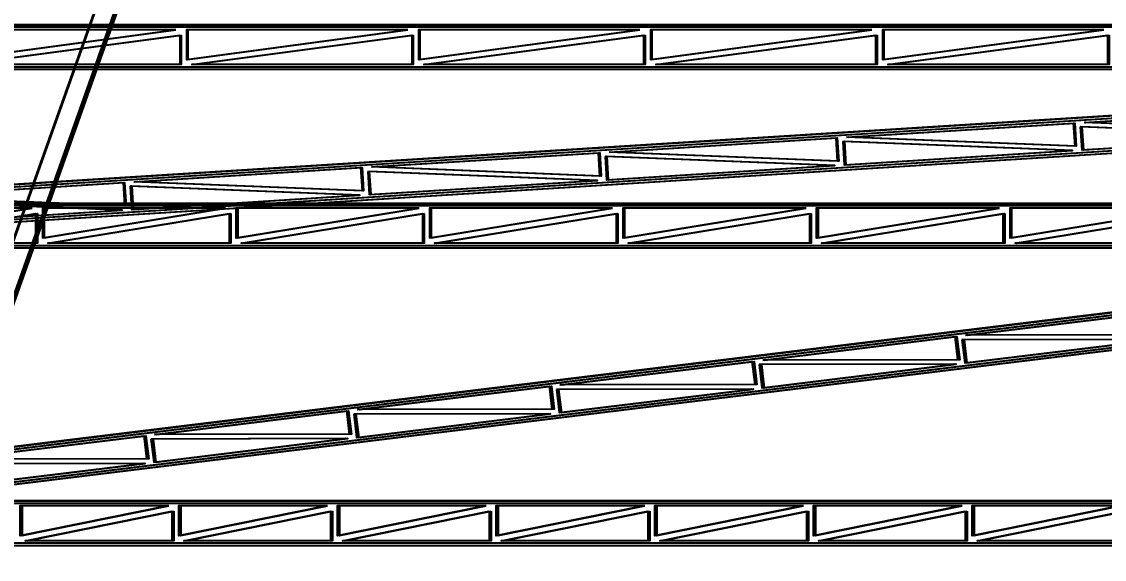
# Model space of a CAD drawing. Header units: millimetres. Extents: x -84906 to 117550, y -3000 to 338000.
# Drawn here: x -24158 to -15471, y 35411 to 39728 of the extents above; entities that cross this region are included whole.
import ezdxf

# ---------------------------------------------------------------- set-up
doc = ezdxf.new("R2010")
doc.units = ezdxf.units.MM
doc.layers.add('D-STR-DIM', color=7, linetype='Continuous', lineweight=13)
doc.layers.add('D-STR-STRC', color=7, linetype='Continuous', lineweight=25)
doc.styles.add('OpenSansCondensed-Light', font='OpenSansCondensed-Light.ttf')
doc.styles.add('TOWER_UNICODE', font='Arial Unicode.ttf')
doc.dimstyles.new('EZDXF', dxfattribs={"dimtxt": 0.25, "dimasz": 0.175, "dimexe": 0.375, "dimexo": 0.125, "dimgap": 0.1, "dimtad": 1, "dimlfac": 100, "dimzin": 12, "dimdsep": 46, "dimtxsty": 'OpenSansCondensed-Light', "dimblk": 'ARCHTICK', "dimcen": 2.5, "dimazin": 3, "dimtfac": 0.5, "dimtmove": 2, "dimatfit": 3})

# ---------------------------------------------------------------- blocks, each defined once
blk = doc.blocks.new('_ARCHTICK')
at = {"color": 0, "linetype": 'BYBLOCK', "const_width": 0.15}
blk.add_lwpolyline([(-0.5, -0.5), (0.5, 0.5)], dxfattribs=at)

msp = doc.modelspace()

# ---------------------------------------------------------------- linework, layer by layer
at = {"layer": 'D-STR-STRC'}
for points in [[(-31179.5, 27969.8), (-27590.5, 27969.8), (-23312.5, 40040.9), (-26661.6, 40040.9)], [(-31179.5, 27964.4), (-27590.5, 27964.4), (-23312.5, 40035.6), (-26661.6, 40035.6)], [(-27590.5, 27958.8), (-31179.5, 27958.8), (-26661.6, 40029.9), (-23312.5, 40029.9)], [(-27953.3, 36097.4), (-24894.3, 36097.4), (-23521, 39960.7), (-26511.5, 39960.7)], [(-27605.6, 27969.8), (-27605.6, 27969.8), (-23327.6, 40040.9), (-23327.6, 40040.9)], [(-24725.2, 36097.4), (-24725.2, 36097.4), (-23356, 39960.7), (-23356, 39960.7)], [(-27953.3, 36092.1), (-24894.3, 36092.1), (-23521, 39955.3), (-26511.5, 39955.3)], [(-24536.9, 37097.5), (-27578.1, 37097.5), (-26511.4, 39955.8), (-23520.9, 39955.8)], [(-24536.9, 37091.9), (-27578.1, 37091.9), (-26511.4, 39950.2), (-23520.9, 39950.2)], [(-24710.1, 36092.1), (-24710.1, 36092.1), (-23341, 39955.3), (-23341, 39955.3)], [(-4250.1, 39702.2), (-4250.1, 39342.2), (-26584.6, 39342.2), (-26584.6, 39702.2)], [(-4250.1, 39702.2), (-4250.1, 39342.2), (-26584.6, 39342.2), (-26584.6, 39702.2)], [(-4249.1, 39702.2), (-4249.1, 39342.2), (-26583.5, 39342.2), (-26583.5, 39702.2)], [(-4249.1, 39702.2), (-4249.1, 39342.2), (-26583.5, 39342.2), (-26583.5, 39702.2)], [(-4239.8, 39702.2), (-4239.8, 39342.2), (-26574.2, 39342.2), (-26574.2, 39702.2)], [(-4239.8, 39702.2), (-4239.8, 39342.2), (-26574.2, 39342.2), (-26574.2, 39702.2)], [(-4238.7, 39702.2), (-4238.7, 39342.2), (-26573.1, 39342.2), (-26573.1, 39702.2)], [(-4238.7, 39702.2), (-4238.7, 39342.2), (-26573.1, 39342.2), (-26573.1, 39702.2)], [(-27131.1, 38238.6), (-27112.5, 37939.2), (-4241.5, 39372.5), (-4260.1, 39671.9)], [(-27131.1, 38238.6), (-27112.5, 37939.2), (-4241.5, 39372.5), (-4260.1, 39671.9)], [(-27129.7, 38238.6), (-27111.1, 37939.2), (-4240.2, 39372.5), (-4258.8, 39671.9)], [(-27129.7, 38238.6), (-27111.1, 37939.2), (-4240.2, 39372.5), (-4258.8, 39671.9)], [(-27119.7, 38238.6), (-27101.1, 37939.2), (-4230.1, 39372.5), (-4248.7, 39671.9)], [(-27119.7, 38238.6), (-27101.1, 37939.2), (-4230.1, 39372.5), (-4248.7, 39671.9)], [(-27118.3, 38238.6), (-27099.7, 37939.2), (-4228.7, 39372.5), (-4247.4, 39671.9)], [(-27118.3, 38238.6), (-27099.7, 37939.2), (-4228.7, 39372.5), (-4247.4, 39671.9)], [(-22931.5, 39662.2), (-24695.9, 39662.2), (-24695.9, 39424.2)], [(-22931.5, 39662.2), (-24695.9, 39662.2), (-24695.9, 39424.2)], [(-22930.5, 39662.2), (-24694.9, 39662.2), (-24694.9, 39424.2)], [(-22930.5, 39662.2), (-24694.9, 39662.2), (-24694.9, 39424.2)], [(-22921.1, 39662.2), (-24685.5, 39662.2), (-24685.5, 39424.2)], [(-22921.1, 39662.2), (-24685.5, 39662.2), (-24685.5, 39424.2)], [(-22920.1, 39662.2), (-24684.5, 39662.2), (-24684.5, 39424.2)], [(-22920.1, 39662.2), (-24684.5, 39662.2), (-24684.5, 39424.2)], [(-22889.6, 39620.2), (-22889.6, 39382.2), (-24654, 39382.2)], [(-22889.6, 39620.2), (-22889.6, 39382.2), (-24654, 39382.2)], [(-22888.6, 39620.2), (-22888.6, 39382.2), (-24653, 39382.2)], [(-22888.6, 39620.2), (-22888.6, 39382.2), (-24653, 39382.2)], [(-22879.2, 39620.2), (-22879.2, 39382.2), (-24643.6, 39382.2)], [(-22879.2, 39620.2), (-22879.2, 39382.2), (-24643.6, 39382.2)], [(-22878.2, 39620.2), (-22878.2, 39382.2), (-24642.6, 39382.2)], [(-22878.2, 39620.2), (-22878.2, 39382.2), (-24642.6, 39382.2)], [(-21070.3, 39662.2), (-22834.7, 39662.2), (-22834.7, 39424.2)], [(-21070.3, 39662.2), (-22834.7, 39662.2), (-22834.7, 39424.2)], [(-21069.3, 39662.2), (-22833.7, 39662.2), (-22833.7, 39424.2)], [(-21069.3, 39662.2), (-22833.7, 39662.2), (-22833.7, 39424.2)], [(-21059.9, 39662.2), (-22824.3, 39662.2), (-22824.3, 39424.2)], [(-21059.9, 39662.2), (-22824.3, 39662.2), (-22824.3, 39424.2)], [(-21058.9, 39662.2), (-22823.3, 39662.2), (-22823.3, 39424.2)], [(-21058.9, 39662.2), (-22823.3, 39662.2), (-22823.3, 39424.2)], [(-21028.4, 39620.2), (-21028.4, 39382.2), (-22792.8, 39382.2)], [(-21028.4, 39620.2), (-21028.4, 39382.2), (-22792.8, 39382.2)], [(-21027.4, 39620.2), (-21027.4, 39382.2), (-22791.8, 39382.2)], [(-21027.4, 39620.2), (-21027.4, 39382.2), (-22791.8, 39382.2)], [(-21018, 39620.2), (-21018, 39382.2), (-22782.4, 39382.2)], [(-21018, 39620.2), (-21018, 39382.2), (-22782.4, 39382.2)], [(-21017, 39620.2), (-21017, 39382.2), (-22781.4, 39382.2)], [(-21017, 39620.2), (-21017, 39382.2), (-22781.4, 39382.2)], [(-19209.1, 39662.2), (-20973.5, 39662.2), (-20973.5, 39424.2)], [(-19209.1, 39662.2), (-20973.5, 39662.2), (-20973.5, 39424.2)], [(-19208.1, 39662.2), (-20972.5, 39662.2), (-20972.5, 39424.2)], [(-19208.1, 39662.2), (-20972.5, 39662.2), (-20972.5, 39424.2)], [(-19198.7, 39662.2), (-20963.1, 39662.2), (-20963.1, 39424.2)], [(-19198.7, 39662.2), (-20963.1, 39662.2), (-20963.1, 39424.2)], [(-19197.7, 39662.2), (-20962.1, 39662.2), (-20962.1, 39424.2)], [(-19197.7, 39662.2), (-20962.1, 39662.2), (-20962.1, 39424.2)], [(-19167.2, 39620.2), (-19167.2, 39382.2), (-20931.6, 39382.2)], [(-19167.2, 39620.2), (-19167.2, 39382.2), (-20931.6, 39382.2)], [(-19166.2, 39620.2), (-19166.2, 39382.2), (-20930.6, 39382.2)], [(-19166.2, 39620.2), (-19166.2, 39382.2), (-20930.6, 39382.2)], [(-19156.8, 39620.2), (-19156.8, 39382.2), (-20921.2, 39382.2)], [(-19156.8, 39620.2), (-19156.8, 39382.2), (-20921.2, 39382.2)], [(-19155.8, 39620.2), (-19155.8, 39382.2), (-20920.2, 39382.2)], [(-19155.8, 39620.2), (-19155.8, 39382.2), (-20920.2, 39382.2)], [(-17347.9, 39662.2), (-19112.3, 39662.2), (-19112.3, 39424.2)], [(-17347.9, 39662.2), (-19112.3, 39662.2), (-19112.3, 39424.2)], [(-17346.9, 39662.2), (-19111.3, 39662.2), (-19111.3, 39424.2)], [(-17346.9, 39662.2), (-19111.3, 39662.2), (-19111.3, 39424.2)], [(-17337.5, 39662.2), (-19101.9, 39662.2), (-19101.9, 39424.2)], [(-17337.5, 39662.2), (-19101.9, 39662.2), (-19101.9, 39424.2)], [(-17336.5, 39662.2), (-19100.9, 39662.2), (-19100.9, 39424.2)], [(-17336.5, 39662.2), (-19100.9, 39662.2), (-19100.9, 39424.2)], [(-17306, 39620.2), (-17306, 39382.2), (-19070.4, 39382.2)], [(-17306, 39620.2), (-17306, 39382.2), (-19070.4, 39382.2)], [(-17305, 39620.2), (-17305, 39382.2), (-19069.4, 39382.2)], [(-17305, 39620.2), (-17305, 39382.2), (-19069.4, 39382.2)], [(-17295.6, 39620.2), (-17295.6, 39382.2), (-19060, 39382.2)], [(-17295.6, 39620.2), (-17295.6, 39382.2), (-19060, 39382.2)], [(-17294.6, 39620.2), (-17294.6, 39382.2), (-19059, 39382.2)], [(-17294.6, 39620.2), (-17294.6, 39382.2), (-19059, 39382.2)], [(-15486.7, 39662.2), (-17251.1, 39662.2), (-17251.1, 39424.2)], [(-15486.7, 39662.2), (-17251.1, 39662.2), (-17251.1, 39424.2)], [(-15485.7, 39662.2), (-17250.1, 39662.2), (-17250.1, 39424.2)], [(-15485.7, 39662.2), (-17250.1, 39662.2), (-17250.1, 39424.2)], [(-15476.3, 39662.2), (-17240.7, 39662.2), (-17240.7, 39424.2)], [(-15476.3, 39662.2), (-17240.7, 39662.2), (-17240.7, 39424.2)], [(-15475.3, 39662.2), (-17239.7, 39662.2), (-17239.7, 39424.2)], [(-15475.3, 39662.2), (-17239.7, 39662.2), (-17239.7, 39424.2)], [(-15444.8, 39620.2), (-15444.8, 39382.2), (-17209.2, 39382.2)], [(-15444.8, 39620.2), (-15444.8, 39382.2), (-17209.2, 39382.2)], [(-15443.8, 39620.2), (-15443.8, 39382.2), (-17208.2, 39382.2)], [(-15443.8, 39620.2), (-15443.8, 39382.2), (-17208.2, 39382.2)], [(-15434.4, 39620.2), (-15434.4, 39382.2), (-17198.8, 39382.2)], [(-15434.4, 39620.2), (-15434.4, 39382.2), (-17198.8, 39382.2)], [(-15433.4, 39620.2), (-15433.4, 39382.2), (-17197.8, 39382.2)], [(-15433.4, 39620.2), (-15433.4, 39382.2), (-17197.8, 39382.2)], [(-15633, 38919.1), (-13814.6, 39033.1), (-13803, 38846.4)], [(-15633, 38919.1), (-13814.6, 39033.1), (-13803, 38846.4)], [(-15631.6, 38919.1), (-13813.2, 39033.1), (-13801.6, 38846.4)], [(-15631.6, 38919.1), (-13813.2, 39033.1), (-13801.6, 38846.4)], [(-15621.6, 38919.1), (-13803.2, 39033.1), (-13791.6, 38846.4)], [(-15621.6, 38919.1), (-13803.2, 39033.1), (-13791.6, 38846.4)], [(-15620.2, 38919.1), (-13801.8, 39033.1), (-13790.2, 38846.4)], [(-15620.2, 38919.1), (-13801.8, 39033.1), (-13790.2, 38846.4)], [(-17538.9, 38799.7), (-15720.5, 38913.6), (-15708.9, 38727)], [(-17538.9, 38799.7), (-15720.5, 38913.6), (-15708.9, 38727)], [(-17537.5, 38799.7), (-15719.1, 38913.6), (-15707.5, 38727)], [(-17537.5, 38799.7), (-15719.1, 38913.6), (-15707.5, 38727)], [(-17527.5, 38799.7), (-15709.1, 38913.6), (-15697.5, 38727)], [(-17527.5, 38799.7), (-15709.1, 38913.6), (-15697.5, 38727)], [(-17526.1, 38799.7), (-15707.7, 38913.6), (-15696.1, 38727)], [(-17526.1, 38799.7), (-15707.7, 38913.6), (-15696.1, 38727)], [(-15663.7, 38884.1), (-15652.1, 38697.5), (-13833.7, 38811.4)], [(-15663.7, 38884.1), (-15652.1, 38697.5), (-13833.7, 38811.4)], [(-15662.4, 38884.1), (-15650.8, 38697.5), (-13832.4, 38811.4)], [(-15662.4, 38884.1), (-15650.8, 38697.5), (-13832.4, 38811.4)], [(-15652.3, 38884.1), (-15640.7, 38697.5), (-13822.3, 38811.4)], [(-15652.3, 38884.1), (-15640.7, 38697.5), (-13822.3, 38811.4)], [(-15651, 38884.1), (-15639.4, 38697.5), (-13821, 38811.4)], [(-15651, 38884.1), (-15639.4, 38697.5), (-13821, 38811.4)], [(-19444.8, 38680.2), (-17626.4, 38794.2), (-17614.8, 38607.5)], [(-19444.8, 38680.2), (-17626.4, 38794.2), (-17614.8, 38607.5)], [(-19443.4, 38680.2), (-17625, 38794.2), (-17613.4, 38607.5)], [(-19443.4, 38680.2), (-17625, 38794.2), (-17613.4, 38607.5)], [(-19433.4, 38680.2), (-17615, 38794.2), (-17603.4, 38607.5)], [(-19433.4, 38680.2), (-17615, 38794.2), (-17603.4, 38607.5)], [(-19432, 38680.2), (-17613.6, 38794.2), (-17602, 38607.5)], [(-19432, 38680.2), (-17613.6, 38794.2), (-17602, 38607.5)], [(-17569.7, 38764.7), (-17558, 38578), (-15739.6, 38692)], [(-17569.7, 38764.7), (-17558, 38578), (-15739.6, 38692)], [(-17568.3, 38764.7), (-17556.7, 38578), (-15738.3, 38692)], [(-17568.3, 38764.7), (-17556.7, 38578), (-15738.3, 38692)], [(-17558.2, 38764.7), (-17546.6, 38578), (-15728.2, 38692)], [(-17558.2, 38764.7), (-17546.6, 38578), (-15728.2, 38692)], [(-17556.9, 38764.7), (-17545.3, 38578), (-15726.9, 38692)], [(-17556.9, 38764.7), (-17545.3, 38578), (-15726.9, 38692)], [(-21350.7, 38560.8), (-19532.3, 38674.7), (-19520.7, 38488.1)], [(-21350.7, 38560.8), (-19532.3, 38674.7), (-19520.7, 38488.1)], [(-21349.4, 38560.8), (-19530.9, 38674.7), (-19519.3, 38488.1)], [(-21349.4, 38560.8), (-19530.9, 38674.7), (-19519.3, 38488.1)], [(-21339.3, 38560.8), (-19520.9, 38674.7), (-19509.3, 38488.1)], [(-21339.3, 38560.8), (-19520.9, 38674.7), (-19509.3, 38488.1)], [(-21337.9, 38560.8), (-19519.5, 38674.7), (-19507.9, 38488.1)], [(-21337.9, 38560.8), (-19519.5, 38674.7), (-19507.9, 38488.1)], [(-19475.6, 38645.2), (-19464, 38458.6), (-17645.6, 38572.6)], [(-19475.6, 38645.2), (-19464, 38458.6), (-17645.6, 38572.6)], [(-19474.2, 38645.2), (-19462.6, 38458.6), (-17644.2, 38572.6)], [(-19474.2, 38645.2), (-19462.6, 38458.6), (-17644.2, 38572.6)], [(-19464.2, 38645.2), (-19452.5, 38458.6), (-17634.1, 38572.6)], [(-19464.2, 38645.2), (-19452.5, 38458.6), (-17634.1, 38572.6)], [(-19462.8, 38645.2), (-19451.2, 38458.6), (-17632.8, 38572.6)], [(-19462.8, 38645.2), (-19451.2, 38458.6), (-17632.8, 38572.6)], [(-23256.6, 38441.3), (-21438.2, 38555.3), (-21426.6, 38368.7)], [(-23256.6, 38441.3), (-21438.2, 38555.3), (-21426.6, 38368.7)], [(-23255.3, 38441.3), (-21436.9, 38555.3), (-21425.2, 38368.7)], [(-23255.3, 38441.3), (-21436.9, 38555.3), (-21425.2, 38368.7)], [(-23245.2, 38441.3), (-21426.8, 38555.3), (-21415.2, 38368.7)], [(-23245.2, 38441.3), (-21426.8, 38555.3), (-21415.2, 38368.7)], [(-23243.9, 38441.3), (-21425.5, 38555.3), (-21413.8, 38368.7)], [(-23243.9, 38441.3), (-21425.5, 38555.3), (-21413.8, 38368.7)], [(-21381.5, 38525.8), (-21369.9, 38339.1), (-19551.5, 38453.1)], [(-21381.5, 38525.8), (-21369.9, 38339.1), (-19551.5, 38453.1)], [(-21380.1, 38525.8), (-21368.5, 38339.1), (-19550.1, 38453.1)], [(-21380.1, 38525.8), (-21368.5, 38339.1), (-19550.1, 38453.1)], [(-21370.1, 38525.8), (-21358.5, 38339.1), (-19540.1, 38453.1)], [(-21370.1, 38525.8), (-21358.5, 38339.1), (-19540.1, 38453.1)], [(-21368.7, 38525.8), (-21357.1, 38339.1), (-19538.7, 38453.1)], [(-21368.7, 38525.8), (-21357.1, 38339.1), (-19538.7, 38453.1)], [(-25162.5, 38321.9), (-23344.1, 38435.9), (-23332.5, 38249.2)], [(-25162.5, 38321.9), (-23344.1, 38435.9), (-23332.5, 38249.2)], [(-25161.2, 38321.9), (-23342.8, 38435.9), (-23331.2, 38249.2)], [(-25161.2, 38321.9), (-23342.8, 38435.9), (-23331.2, 38249.2)], [(-25151.1, 38321.9), (-23332.7, 38435.9), (-23321.1, 38249.2)], [(-25151.1, 38321.9), (-23332.7, 38435.9), (-23321.1, 38249.2)], [(-25149.8, 38321.9), (-23331.4, 38435.9), (-23319.8, 38249.2)], [(-25149.8, 38321.9), (-23331.4, 38435.9), (-23319.8, 38249.2)], [(-23287.4, 38406.3), (-23275.8, 38219.7), (-21457.4, 38333.7)], [(-23287.4, 38406.3), (-23275.8, 38219.7), (-21457.4, 38333.7)], [(-23286, 38406.3), (-23274.4, 38219.7), (-21456, 38333.7)], [(-23286, 38406.3), (-23274.4, 38219.7), (-21456, 38333.7)], [(-23276, 38406.3), (-23264.4, 38219.7), (-21446, 38333.7)], [(-23276, 38406.3), (-23264.4, 38219.7), (-21446, 38333.7)], [(-23274.6, 38406.3), (-23263, 38219.7), (-21444.6, 38333.7)], [(-23274.6, 38406.3), (-23263, 38219.7), (-21444.6, 38333.7)], [(-28036.6, 35848.9), (-28000.7, 35551.1), (-8479.9, 37940), (-8515.8, 38237.8)], [(-28036.6, 35848.9), (-28000.7, 35551.1), (-8479.9, 37940), (-8515.8, 38237.8)], [(-28034.7, 35848.9), (-27998.8, 35551.1), (-8478, 37940), (-8513.9, 38237.8)], [(-28034.7, 35848.9), (-27998.8, 35551.1), (-8478, 37940), (-8513.9, 38237.8)], [(-28020.5, 35848.9), (-27984.6, 35551.1), (-8463.9, 37940), (-8499.8, 38237.8)], [(-28020.5, 35848.9), (-27984.6, 35551.1), (-8463.9, 37940), (-8499.8, 38237.8)], [(-28018.6, 35848.9), (-27982.7, 35551.1), (-8461.9, 37940), (-8497.9, 38237.8)], [(-28018.6, 35848.9), (-27982.7, 35551.1), (-8461.9, 37940), (-8497.9, 38237.8)], [(-8495.9, 38268.9), (-8495.9, 37908.9), (-27122.4, 37908.9), (-27122.4, 38268.9)], [(-8495.9, 38268.9), (-8495.9, 37908.9), (-27122.4, 37908.9), (-27122.4, 38268.9)], [(-8494.7, 38268.9), (-8494.7, 37908.9), (-27121.2, 37908.9), (-27121.2, 38268.9)], [(-8494.7, 38268.9), (-8494.7, 37908.9), (-27121.2, 37908.9), (-27121.2, 38268.9)], [(-8483.1, 38268.9), (-8483.1, 37908.9), (-27109.6, 37908.9), (-27109.6, 38268.9)], [(-8483.1, 38268.9), (-8483.1, 37908.9), (-27109.6, 37908.9), (-27109.6, 38268.9)], [(-8481.8, 38268.9), (-8481.8, 37908.9), (-27108.4, 37908.9), (-27108.4, 38268.9)], [(-8481.8, 38268.9), (-8481.8, 37908.9), (-27108.4, 37908.9), (-27108.4, 38268.9)], [(-24087.3, 38228.9), (-25542.8, 38228.9), (-25542.8, 37990.9)], [(-24087.3, 38228.9), (-25542.8, 38228.9), (-25542.8, 37990.9)], [(-24086.1, 38228.9), (-25541.6, 38228.9), (-25541.6, 37990.9)], [(-24086.1, 38228.9), (-25541.6, 38228.9), (-25541.6, 37990.9)], [(-24074.5, 38228.9), (-25530, 38228.9), (-25530, 37990.9)], [(-24074.5, 38228.9), (-25530, 38228.9), (-25530, 37990.9)], [(-24073.2, 38228.9), (-25528.7, 38228.9), (-25528.7, 37990.9)], [(-24073.2, 38228.9), (-25528.7, 38228.9), (-25528.7, 37990.9)], [(-25193.3, 38286.9), (-25181.7, 38100.3), (-23363.3, 38214.2)], [(-25193.3, 38286.9), (-25181.7, 38100.3), (-23363.3, 38214.2)], [(-25191.9, 38286.9), (-25180.3, 38100.3), (-23361.9, 38214.2)], [(-25191.9, 38286.9), (-25180.3, 38100.3), (-23361.9, 38214.2)], [(-25181.9, 38286.9), (-25170.3, 38100.3), (-23351.9, 38214.2)], [(-25181.9, 38286.9), (-25170.3, 38100.3), (-23351.9, 38214.2)], [(-25180.5, 38286.9), (-25168.9, 38100.3), (-23350.5, 38214.2)], [(-25180.5, 38286.9), (-25168.9, 38100.3), (-23350.5, 38214.2)], [(-22535.1, 38228.9), (-23990.6, 38228.9), (-23990.6, 37990.9)], [(-22535.1, 38228.9), (-23990.6, 38228.9), (-23990.6, 37990.9)], [(-22533.9, 38228.9), (-23989.4, 38228.9), (-23989.4, 37990.9)], [(-22533.9, 38228.9), (-23989.4, 38228.9), (-23989.4, 37990.9)], [(-22522.3, 38228.9), (-23977.8, 38228.9), (-23977.8, 37990.9)], [(-22522.3, 38228.9), (-23977.8, 38228.9), (-23977.8, 37990.9)], [(-22521, 38228.9), (-23976.5, 38228.9), (-23976.5, 37990.9)], [(-22521, 38228.9), (-23976.5, 38228.9), (-23976.5, 37990.9)], [(-20982.9, 38228.9), (-22438.4, 38228.9), (-22438.4, 37990.9)], [(-20982.9, 38228.9), (-22438.4, 38228.9), (-22438.4, 37990.9)], [(-20981.6, 38228.9), (-22437.1, 38228.9), (-22437.1, 37990.9)], [(-20981.6, 38228.9), (-22437.1, 38228.9), (-22437.1, 37990.9)], [(-20970.1, 38228.9), (-22425.6, 38228.9), (-22425.6, 37990.9)], [(-20970.1, 38228.9), (-22425.6, 38228.9), (-22425.6, 37990.9)], [(-20968.8, 38228.9), (-22424.3, 38228.9), (-22424.3, 37990.9)], [(-20968.8, 38228.9), (-22424.3, 38228.9), (-22424.3, 37990.9)], [(-19430.7, 38228.9), (-20886.2, 38228.9), (-20886.2, 37990.9)], [(-19430.7, 38228.9), (-20886.2, 38228.9), (-20886.2, 37990.9)], [(-19429.4, 38228.9), (-20884.9, 38228.9), (-20884.9, 37990.9)], [(-19429.4, 38228.9), (-20884.9, 38228.9), (-20884.9, 37990.9)], [(-19417.8, 38228.9), (-20873.4, 38228.9), (-20873.4, 37990.9)], [(-19417.8, 38228.9), (-20873.4, 38228.9), (-20873.4, 37990.9)], [(-19416.6, 38228.9), (-20872.1, 38228.9), (-20872.1, 37990.9)], [(-19416.6, 38228.9), (-20872.1, 38228.9), (-20872.1, 37990.9)], [(-17878.5, 38228.9), (-19334, 38228.9), (-19334, 37990.9)], [(-17878.5, 38228.9), (-19334, 38228.9), (-19334, 37990.9)], [(-17877.2, 38228.9), (-19332.7, 38228.9), (-19332.7, 37990.9)], [(-17877.2, 38228.9), (-19332.7, 38228.9), (-19332.7, 37990.9)], [(-17865.6, 38228.9), (-19321.1, 38228.9), (-19321.1, 37990.9)], [(-17865.6, 38228.9), (-19321.1, 38228.9), (-19321.1, 37990.9)], [(-17864.4, 38228.9), (-19319.9, 38228.9), (-19319.9, 37990.9)], [(-17864.4, 38228.9), (-19319.9, 38228.9), (-19319.9, 37990.9)], [(-16326.3, 38228.9), (-17781.8, 38228.9), (-17781.8, 37990.9)], [(-16326.3, 38228.9), (-17781.8, 38228.9), (-17781.8, 37990.9)], [(-16325, 38228.9), (-17780.5, 38228.9), (-17780.5, 37990.9)], [(-16325, 38228.9), (-17780.5, 38228.9), (-17780.5, 37990.9)], [(-16313.4, 38228.9), (-17768.9, 38228.9), (-17768.9, 37990.9)], [(-16313.4, 38228.9), (-17768.9, 38228.9), (-17768.9, 37990.9)], [(-16312.2, 38228.9), (-17767.7, 38228.9), (-17767.7, 37990.9)], [(-16312.2, 38228.9), (-17767.7, 38228.9), (-17767.7, 37990.9)], [(-14774.1, 38228.9), (-16229.6, 38228.9), (-16229.6, 37990.9)], [(-14774.1, 38228.9), (-16229.6, 38228.9), (-16229.6, 37990.9)], [(-14772.8, 38228.9), (-16228.3, 38228.9), (-16228.3, 37990.9)], [(-14772.8, 38228.9), (-16228.3, 38228.9), (-16228.3, 37990.9)], [(-14761.2, 38228.9), (-16216.7, 38228.9), (-16216.7, 37990.9)], [(-14761.2, 38228.9), (-16216.7, 38228.9), (-16216.7, 37990.9)], [(-14760, 38228.9), (-16215.5, 38228.9), (-16215.5, 37990.9)], [(-14760, 38228.9), (-16215.5, 38228.9), (-16215.5, 37990.9)], [(-24045.4, 38186.9), (-24045.4, 37948.9), (-25500.9, 37948.9)], [(-24045.4, 38186.9), (-24045.4, 37948.9), (-25500.9, 37948.9)], [(-24044.2, 38186.9), (-24044.2, 37948.9), (-25499.7, 37948.9)], [(-24044.2, 38186.9), (-24044.2, 37948.9), (-25499.7, 37948.9)], [(-24032.6, 38186.9), (-24032.6, 37948.9), (-25488.1, 37948.9)], [(-24032.6, 38186.9), (-24032.6, 37948.9), (-25488.1, 37948.9)], [(-24031.3, 38186.9), (-24031.3, 37948.9), (-25486.9, 37948.9)], [(-24031.3, 38186.9), (-24031.3, 37948.9), (-25486.9, 37948.9)], [(-22493.2, 38186.9), (-22493.2, 37948.9), (-23948.7, 37948.9)], [(-22493.2, 38186.9), (-22493.2, 37948.9), (-23948.7, 37948.9)], [(-22492, 38186.9), (-22492, 37948.9), (-23947.5, 37948.9)], [(-22492, 38186.9), (-22492, 37948.9), (-23947.5, 37948.9)], [(-22480.4, 38186.9), (-22480.4, 37948.9), (-23935.9, 37948.9)], [(-22480.4, 38186.9), (-22480.4, 37948.9), (-23935.9, 37948.9)], [(-22479.1, 38186.9), (-22479.1, 37948.9), (-23934.6, 37948.9)], [(-22479.1, 38186.9), (-22479.1, 37948.9), (-23934.6, 37948.9)], [(-20941, 38186.9), (-20941, 37948.9), (-22396.5, 37948.9)], [(-20941, 38186.9), (-20941, 37948.9), (-22396.5, 37948.9)], [(-20939.8, 38186.9), (-20939.8, 37948.9), (-22395.3, 37948.9)], [(-20939.8, 38186.9), (-20939.8, 37948.9), (-22395.3, 37948.9)], [(-20928.2, 38186.9), (-20928.2, 37948.9), (-22383.7, 37948.9)], [(-20928.2, 38186.9), (-20928.2, 37948.9), (-22383.7, 37948.9)], [(-20926.9, 38186.9), (-20926.9, 37948.9), (-22382.4, 37948.9)], [(-20926.9, 38186.9), (-20926.9, 37948.9), (-22382.4, 37948.9)], [(-19388.8, 38186.9), (-19388.8, 37948.9), (-20844.3, 37948.9)], [(-19388.8, 38186.9), (-19388.8, 37948.9), (-20844.3, 37948.9)], [(-19387.6, 38186.9), (-19387.6, 37948.9), (-20843.1, 37948.9)], [(-19387.6, 38186.9), (-19387.6, 37948.9), (-20843.1, 37948.9)], [(-19376, 38186.9), (-19376, 37948.9), (-20831.5, 37948.9)], [(-19376, 38186.9), (-19376, 37948.9), (-20831.5, 37948.9)], [(-19374.7, 38186.9), (-19374.7, 37948.9), (-20830.2, 37948.9)], [(-19374.7, 38186.9), (-19374.7, 37948.9), (-20830.2, 37948.9)], [(-17836.6, 38186.9), (-17836.6, 37948.9), (-19292.1, 37948.9)], [(-17836.6, 38186.9), (-17836.6, 37948.9), (-19292.1, 37948.9)], [(-17835.4, 38186.9), (-17835.4, 37948.9), (-19290.9, 37948.9)], [(-17835.4, 38186.9), (-17835.4, 37948.9), (-19290.9, 37948.9)], [(-17823.8, 38186.9), (-17823.8, 37948.9), (-19279.3, 37948.9)], [(-17823.8, 38186.9), (-17823.8, 37948.9), (-19279.3, 37948.9)], [(-17822.5, 38186.9), (-17822.5, 37948.9), (-19278, 37948.9)], [(-17822.5, 38186.9), (-17822.5, 37948.9), (-19278, 37948.9)], [(-16284.4, 38186.9), (-16284.4, 37948.9), (-17739.9, 37948.9)], [(-16284.4, 38186.9), (-16284.4, 37948.9), (-17739.9, 37948.9)], [(-16283.1, 38186.9), (-16283.1, 37948.9), (-17738.7, 37948.9)], [(-16283.1, 38186.9), (-16283.1, 37948.9), (-17738.7, 37948.9)], [(-16271.6, 38186.9), (-16271.6, 37948.9), (-17727.1, 37948.9)], [(-16271.6, 38186.9), (-16271.6, 37948.9), (-17727.1, 37948.9)], [(-16270.3, 38186.9), (-16270.3, 37948.9), (-17725.8, 37948.9)], [(-16270.3, 38186.9), (-16270.3, 37948.9), (-17725.8, 37948.9)], [(-14732.2, 38186.9), (-14732.2, 37948.9), (-16187.7, 37948.9)], [(-14732.2, 38186.9), (-14732.2, 37948.9), (-16187.7, 37948.9)], [(-14730.9, 38186.9), (-14730.9, 37948.9), (-16186.4, 37948.9)], [(-14730.9, 38186.9), (-14730.9, 37948.9), (-16186.4, 37948.9)], [(-14719.3, 38186.9), (-14719.3, 37948.9), (-16174.9, 37948.9)], [(-14719.3, 38186.9), (-14719.3, 37948.9), (-16174.9, 37948.9)], [(-14718.1, 38186.9), (-14718.1, 37948.9), (-16173.6, 37948.9)], [(-14718.1, 38186.9), (-14718.1, 37948.9), (-16173.6, 37948.9)], [(-16585.1, 37210), (-15045.1, 37398.5), (-15022.7, 37212.8)], [(-16585.1, 37210), (-15045.1, 37398.5), (-15022.7, 37212.8)], [(-16583.2, 37210), (-15043.2, 37398.5), (-15020.8, 37212.8)], [(-16583.2, 37210), (-15043.2, 37398.5), (-15020.8, 37212.8)], [(-16569, 37210), (-15029, 37398.5), (-15006.6, 37212.8)], [(-16569, 37210), (-15029, 37398.5), (-15006.6, 37212.8)], [(-16567.1, 37210), (-15027.1, 37398.5), (-15004.7, 37212.8)], [(-16567.1, 37210), (-15027.1, 37398.5), (-15004.7, 37212.8)], [(-18211.8, 37010.9), (-16671.8, 37199.4), (-16649.4, 37013.8)], [(-18211.8, 37010.9), (-16671.8, 37199.4), (-16649.4, 37013.8)], [(-18209.9, 37010.9), (-16669.9, 37199.4), (-16647.5, 37013.8)], [(-18209.9, 37010.9), (-16669.9, 37199.4), (-16647.5, 37013.8)], [(-18195.7, 37010.9), (-16655.7, 37199.4), (-16633.3, 37013.8)], [(-18195.7, 37010.9), (-16655.7, 37199.4), (-16633.3, 37013.8)], [(-18193.8, 37010.9), (-16653.8, 37199.4), (-16631.4, 37013.8)], [(-18193.8, 37010.9), (-16653.8, 37199.4), (-16631.4, 37013.8)], [(-16613.6, 37173.3), (-16591.3, 36987.6), (-15051.3, 37176.1)], [(-16613.6, 37173.3), (-16591.3, 36987.6), (-15051.3, 37176.1)], [(-16611.7, 37173.3), (-16589.3, 36987.6), (-15049.3, 37176.1)], [(-16611.7, 37173.3), (-16589.3, 36987.6), (-15049.3, 37176.1)], [(-16597.6, 37173.3), (-16575.2, 36987.6), (-15035.2, 37176.1)], [(-16597.6, 37173.3), (-16575.2, 36987.6), (-15035.2, 37176.1)], [(-16595.7, 37173.3), (-16573.3, 36987.6), (-15033.3, 37176.1)], [(-16595.7, 37173.3), (-16573.3, 36987.6), (-15033.3, 37176.1)], [(-19838.5, 36811.9), (-18298.5, 37000.3), (-18276.1, 36814.7)], [(-19838.5, 36811.9), (-18298.5, 37000.3), (-18276.1, 36814.7)], [(-19836.6, 36811.9), (-18296.6, 37000.3), (-18274.2, 36814.7)], [(-19836.6, 36811.9), (-18296.6, 37000.3), (-18274.2, 36814.7)], [(-19822.5, 36811.9), (-18282.5, 37000.3), (-18260.1, 36814.7)], [(-19822.5, 36811.9), (-18282.5, 37000.3), (-18260.1, 36814.7)], [(-19820.6, 36811.9), (-18280.6, 37000.3), (-18258.2, 36814.7)], [(-19820.6, 36811.9), (-18280.6, 37000.3), (-18258.2, 36814.7)], [(-18240.4, 36974.2), (-18218, 36788.6), (-16678, 36977)], [(-18240.4, 36974.2), (-18218, 36788.6), (-16678, 36977)], [(-18238.5, 36974.2), (-18216.1, 36788.6), (-16676.1, 36977)], [(-18238.5, 36974.2), (-18216.1, 36788.6), (-16676.1, 36977)], [(-18224.3, 36974.2), (-18201.9, 36788.6), (-16661.9, 36977)], [(-18224.3, 36974.2), (-18201.9, 36788.6), (-16661.9, 36977)], [(-18222.4, 36974.2), (-18200, 36788.6), (-16660, 36977)], [(-18222.4, 36974.2), (-18200, 36788.6), (-16660, 36977)], [(-21465.3, 36612.8), (-19925.3, 36801.3), (-19902.9, 36615.6)], [(-21465.3, 36612.8), (-19925.3, 36801.3), (-19902.9, 36615.6)], [(-21463.3, 36612.8), (-19923.3, 36801.3), (-19901, 36615.6)], [(-21463.3, 36612.8), (-19923.3, 36801.3), (-19901, 36615.6)], [(-21449.2, 36612.8), (-19909.2, 36801.3), (-19886.8, 36615.6)], [(-21449.2, 36612.8), (-19909.2, 36801.3), (-19886.8, 36615.6)], [(-21447.3, 36612.8), (-19907.3, 36801.3), (-19884.9, 36615.6)], [(-21447.3, 36612.8), (-19907.3, 36801.3), (-19884.9, 36615.6)], [(-19867.1, 36775.1), (-19844.7, 36589.5), (-18304.7, 36778)], [(-19867.1, 36775.1), (-19844.7, 36589.5), (-18304.7, 36778)], [(-19865.2, 36775.1), (-19842.8, 36589.5), (-18302.8, 36778)], [(-19865.2, 36775.1), (-19842.8, 36589.5), (-18302.8, 36778)], [(-19851, 36775.1), (-19828.7, 36589.5), (-18288.6, 36778)], [(-19851, 36775.1), (-19828.7, 36589.5), (-18288.6, 36778)], [(-19849.1, 36775.1), (-19826.7, 36589.5), (-18286.7, 36778)], [(-19849.1, 36775.1), (-19826.7, 36589.5), (-18286.7, 36778)], [(-23092, 36413.7), (-21552, 36602.2), (-21529.6, 36416.5)], [(-23092, 36413.7), (-21552, 36602.2), (-21529.6, 36416.5)], [(-23090.1, 36413.7), (-21550.1, 36602.2), (-21527.7, 36416.5)], [(-23090.1, 36413.7), (-21550.1, 36602.2), (-21527.7, 36416.5)], [(-23075.9, 36413.7), (-21535.9, 36602.2), (-21513.5, 36416.5)], [(-23075.9, 36413.7), (-21535.9, 36602.2), (-21513.5, 36416.5)], [(-23074, 36413.7), (-21534, 36602.2), (-21511.6, 36416.5)], [(-23074, 36413.7), (-21534, 36602.2), (-21511.6, 36416.5)], [(-21493.8, 36576.1), (-21471.4, 36390.4), (-19931.4, 36578.9)], [(-21493.8, 36576.1), (-21471.4, 36390.4), (-19931.4, 36578.9)], [(-21491.9, 36576.1), (-21469.5, 36390.4), (-19929.5, 36578.9)], [(-21491.9, 36576.1), (-21469.5, 36390.4), (-19929.5, 36578.9)], [(-21477.8, 36576.1), (-21455.4, 36390.4), (-19915.4, 36578.9)], [(-21477.8, 36576.1), (-21455.4, 36390.4), (-19915.4, 36578.9)], [(-21475.9, 36576.1), (-21453.5, 36390.4), (-19913.5, 36578.9)], [(-21475.9, 36576.1), (-21453.5, 36390.4), (-19913.5, 36578.9)], [(-24718.7, 36214.6), (-23178.7, 36403.1), (-23156.3, 36217.5)], [(-24718.7, 36214.6), (-23178.7, 36403.1), (-23156.3, 36217.5)], [(-24716.8, 36214.6), (-23176.8, 36403.1), (-23154.4, 36217.5)], [(-24716.8, 36214.6), (-23176.8, 36403.1), (-23154.4, 36217.5)], [(-24702.7, 36214.6), (-23162.7, 36403.1), (-23140.3, 36217.5)], [(-24702.7, 36214.6), (-23162.7, 36403.1), (-23140.3, 36217.5)], [(-24700.7, 36214.6), (-23160.7, 36403.1), (-23138.3, 36217.5)], [(-24700.7, 36214.6), (-23160.7, 36403.1), (-23138.3, 36217.5)], [(-23120.6, 36377), (-23098.2, 36191.3), (-21558.2, 36379.8)], [(-23120.6, 36377), (-23098.2, 36191.3), (-21558.2, 36379.8)], [(-23118.6, 36377), (-23096.3, 36191.3), (-21556.3, 36379.8)], [(-23118.6, 36377), (-23096.3, 36191.3), (-21556.3, 36379.8)], [(-23104.5, 36377), (-23082.1, 36191.3), (-21542.1, 36379.8)], [(-23104.5, 36377), (-23082.1, 36191.3), (-21542.1, 36379.8)], [(-23102.6, 36377), (-23080.2, 36191.3), (-21540.2, 36379.8)], [(-23102.6, 36377), (-23080.2, 36191.3), (-21540.2, 36379.8)], [(-24747.3, 36177.9), (-24724.9, 35992.3), (-23184.9, 36180.7)], [(-24747.3, 36177.9), (-24724.9, 35992.3), (-23184.9, 36180.7)], [(-24745.4, 36177.9), (-24723, 35992.3), (-23183, 36180.7)], [(-24745.4, 36177.9), (-24723, 35992.3), (-23183, 36180.7)], [(-24731.2, 36177.9), (-24708.8, 35992.3), (-23168.8, 36180.7)], [(-24731.2, 36177.9), (-24708.8, 35992.3), (-23168.8, 36180.7)], [(-24729.3, 36177.9), (-24706.9, 35992.3), (-23166.9, 36180.7)], [(-24729.3, 36177.9), (-24706.9, 35992.3), (-23166.9, 36180.7)], [(-12742.2, 35880), (-12742.2, 35520), (-28018.5, 35520), (-28018.5, 35880)], [(-12742.2, 35880), (-12742.2, 35520), (-28018.5, 35520), (-28018.5, 35880)], [(-12740.6, 35880), (-12740.6, 35520), (-28016.9, 35520), (-28016.9, 35880)], [(-12740.6, 35880), (-12740.6, 35520), (-28016.9, 35520), (-28016.9, 35880)], [(-12726.1, 35880), (-12726.1, 35520), (-28002.4, 35520), (-28002.4, 35880)], [(-12726.1, 35880), (-12726.1, 35520), (-28002.4, 35520), (-28002.4, 35880)], [(-12724.5, 35880), (-12724.5, 35520), (-28000.8, 35520), (-28000.8, 35880)], [(-12724.5, 35880), (-12724.5, 35520), (-28000.8, 35520), (-28000.8, 35880)], [(-22995.6, 35840), (-24172, 35840), (-24172, 35602)], [(-22995.6, 35840), (-24172, 35840), (-24172, 35602)], [(-22994, 35840), (-24170.5, 35840), (-24170.5, 35602)], [(-22994, 35840), (-24170.5, 35840), (-24170.5, 35602)], [(-22979.4, 35840), (-24155.9, 35840), (-24155.9, 35602)], [(-22979.4, 35840), (-24155.9, 35840), (-24155.9, 35602)], [(-22977.9, 35840), (-24154.4, 35840), (-24154.4, 35602)], [(-22977.9, 35840), (-24154.4, 35840), (-24154.4, 35602)], [(-22953.8, 35798), (-22953.8, 35560), (-24130.3, 35560)], [(-22953.8, 35798), (-22953.8, 35560), (-24130.3, 35560)], [(-22952.2, 35798), (-22952.2, 35560), (-24128.7, 35560)], [(-22952.2, 35798), (-22952.2, 35560), (-24128.7, 35560)], [(-22937.6, 35798), (-22937.6, 35560), (-24114.1, 35560)], [(-22937.6, 35798), (-22937.6, 35560), (-24114.1, 35560)], [(-22936.1, 35798), (-22936.1, 35560), (-24112.6, 35560)], [(-22936.1, 35798), (-22936.1, 35560), (-24112.6, 35560)], [(-21722.5, 35840), (-22899, 35840), (-22899, 35602)], [(-21722.5, 35840), (-22899, 35840), (-22899, 35602)], [(-21721, 35840), (-22897.4, 35840), (-22897.4, 35602)], [(-21721, 35840), (-22897.4, 35840), (-22897.4, 35602)], [(-21706.4, 35840), (-22882.9, 35840), (-22882.9, 35602)], [(-21706.4, 35840), (-22882.9, 35840), (-22882.9, 35602)], [(-21704.8, 35840), (-22881.3, 35840), (-22881.3, 35602)], [(-21704.8, 35840), (-22881.3, 35840), (-22881.3, 35602)], [(-21680.7, 35798), (-21680.7, 35560), (-22857.2, 35560)], [(-21680.7, 35798), (-21680.7, 35560), (-22857.2, 35560)], [(-21679.2, 35798), (-21679.2, 35560), (-22855.7, 35560)], [(-21679.2, 35798), (-21679.2, 35560), (-22855.7, 35560)], [(-21664.6, 35798), (-21664.6, 35560), (-22841.1, 35560)], [(-21664.6, 35798), (-21664.6, 35560), (-22841.1, 35560)], [(-21663, 35798), (-21663, 35560), (-22839.5, 35560)], [(-21663, 35798), (-21663, 35560), (-22839.5, 35560)], [(-20449.5, 35840), (-21626, 35840), (-21626, 35602)], [(-20449.5, 35840), (-21626, 35840), (-21626, 35602)], [(-20447.9, 35840), (-21624.4, 35840), (-21624.4, 35602)], [(-20447.9, 35840), (-21624.4, 35840), (-21624.4, 35602)], [(-20433.4, 35840), (-21609.9, 35840), (-21609.9, 35602)], [(-20433.4, 35840), (-21609.9, 35840), (-21609.9, 35602)], [(-20431.8, 35840), (-21608.3, 35840), (-21608.3, 35602)], [(-20431.8, 35840), (-21608.3, 35840), (-21608.3, 35602)], [(-20407.7, 35798), (-20407.7, 35560), (-21584.2, 35560)], [(-20407.7, 35798), (-20407.7, 35560), (-21584.2, 35560)], [(-20406.1, 35798), (-20406.1, 35560), (-21582.6, 35560)], [(-20406.1, 35798), (-20406.1, 35560), (-21582.6, 35560)], [(-20391.6, 35798), (-20391.6, 35560), (-21568.1, 35560)], [(-20391.6, 35798), (-20391.6, 35560), (-21568.1, 35560)], [(-20390, 35798), (-20390, 35560), (-21566.5, 35560)], [(-20390, 35798), (-20390, 35560), (-21566.5, 35560)], [(-19176.5, 35840), (-20353, 35840), (-20353, 35602)], [(-19176.5, 35840), (-20353, 35840), (-20353, 35602)], [(-19174.9, 35840), (-20351.4, 35840), (-20351.4, 35602)], [(-19174.9, 35840), (-20351.4, 35840), (-20351.4, 35602)], [(-19160.4, 35840), (-20336.8, 35840), (-20336.8, 35602)], [(-19160.4, 35840), (-20336.8, 35840), (-20336.8, 35602)], [(-19158.8, 35840), (-20335.3, 35840), (-20335.3, 35602)], [(-19158.8, 35840), (-20335.3, 35840), (-20335.3, 35602)], [(-19134.7, 35798), (-19134.7, 35560), (-20311.2, 35560)], [(-19134.7, 35798), (-19134.7, 35560), (-20311.2, 35560)], [(-19133.1, 35798), (-19133.1, 35560), (-20309.6, 35560)], [(-19133.1, 35798), (-19133.1, 35560), (-20309.6, 35560)], [(-19118.6, 35798), (-19118.6, 35560), (-20295.1, 35560)], [(-19118.6, 35798), (-19118.6, 35560), (-20295.1, 35560)], [(-19117, 35798), (-19117, 35560), (-20293.5, 35560)], [(-19117, 35798), (-19117, 35560), (-20293.5, 35560)], [(-17903.4, 35840), (-19079.9, 35840), (-19079.9, 35602)], [(-17903.4, 35840), (-19079.9, 35840), (-19079.9, 35602)], [(-17901.9, 35840), (-19078.4, 35840), (-19078.4, 35602)], [(-17901.9, 35840), (-19078.4, 35840), (-19078.4, 35602)], [(-17887.3, 35840), (-19063.8, 35840), (-19063.8, 35602)], [(-17887.3, 35840), (-19063.8, 35840), (-19063.8, 35602)], [(-17885.8, 35840), (-19062.3, 35840), (-19062.3, 35602)], [(-17885.8, 35840), (-19062.3, 35840), (-19062.3, 35602)], [(-17861.7, 35798), (-17861.7, 35560), (-19038.1, 35560)], [(-17861.7, 35798), (-17861.7, 35560), (-19038.1, 35560)], [(-17860.1, 35798), (-17860.1, 35560), (-19036.6, 35560)], [(-17860.1, 35798), (-17860.1, 35560), (-19036.6, 35560)], [(-17845.5, 35798), (-17845.5, 35560), (-19022, 35560)], [(-17845.5, 35798), (-17845.5, 35560), (-19022, 35560)], [(-17844, 35798), (-17844, 35560), (-19020.5, 35560)], [(-17844, 35798), (-17844, 35560), (-19020.5, 35560)], [(-16630.4, 35840), (-17806.9, 35840), (-17806.9, 35602)], [(-16630.4, 35840), (-17806.9, 35840), (-17806.9, 35602)], [(-16628.8, 35840), (-17805.3, 35840), (-17805.3, 35602)], [(-16628.8, 35840), (-17805.3, 35840), (-17805.3, 35602)], [(-16614.3, 35840), (-17790.8, 35840), (-17790.8, 35602)], [(-16614.3, 35840), (-17790.8, 35840), (-17790.8, 35602)], [(-16612.7, 35840), (-17789.2, 35840), (-17789.2, 35602)], [(-16612.7, 35840), (-17789.2, 35840), (-17789.2, 35602)], [(-16588.6, 35798), (-16588.6, 35560), (-17765.1, 35560)], [(-16588.6, 35798), (-16588.6, 35560), (-17765.1, 35560)], [(-16587.1, 35798), (-16587.1, 35560), (-17763.5, 35560)], [(-16587.1, 35798), (-16587.1, 35560), (-17763.5, 35560)], [(-16572.5, 35798), (-16572.5, 35560), (-17749, 35560)], [(-16572.5, 35798), (-16572.5, 35560), (-17749, 35560)], [(-16570.9, 35798), (-16570.9, 35560), (-17747.4, 35560)], [(-16570.9, 35798), (-16570.9, 35560), (-17747.4, 35560)], [(-15357.4, 35840), (-16533.9, 35840), (-16533.9, 35602)], [(-15357.4, 35840), (-16533.9, 35840), (-16533.9, 35602)], [(-15355.8, 35840), (-16532.3, 35840), (-16532.3, 35602)], [(-15355.8, 35840), (-16532.3, 35840), (-16532.3, 35602)], [(-15341.3, 35840), (-16517.8, 35840), (-16517.8, 35602)], [(-15341.3, 35840), (-16517.8, 35840), (-16517.8, 35602)], [(-15339.7, 35840), (-16516.2, 35840), (-16516.2, 35602)], [(-15339.7, 35840), (-16516.2, 35840), (-16516.2, 35602)], [(-15315.6, 35798), (-15315.6, 35560), (-16492.1, 35560)], [(-15315.6, 35798), (-15315.6, 35560), (-16492.1, 35560)], [(-15314, 35798), (-15314, 35560), (-16490.5, 35560)], [(-15314, 35798), (-15314, 35560), (-16490.5, 35560)], [(-15299.5, 35798), (-15299.5, 35560), (-16476, 35560)], [(-15299.5, 35798), (-15299.5, 35560), (-16476, 35560)], [(-15297.9, 35798), (-15297.9, 35560), (-16474.4, 35560)], [(-15297.9, 35798), (-15297.9, 35560), (-16474.4, 35560)]]:
    msp.add_lwpolyline(points, close=True, dxfattribs=at)
for points in [[(-27610.5, 27964.4), (-23332.5, 40035.6)], [(-27590.5, 27964.4), (-23312.5, 40035.6)], [(-27590.5, 27964.4), (-23312.5, 40035.6)], [(-4250.1, 39702.2), (-26584.6, 39702.2)], [(-4250.1, 39702.2), (-26584.6, 39702.2)], [(-4238.7, 39702.2), (-26573.1, 39702.2)], [(-4238.7, 39702.2), (-26573.1, 39702.2)], [(-27131.1, 38238.6), (-4260.1, 39671.9)], [(-27131.1, 38238.6), (-4260.1, 39671.9)], [(-27129.9, 38218.6), (-4258.9, 39652)], [(-27129.9, 38218.6), (-4258.9, 39652)], [(-27118.3, 38238.6), (-4247.4, 39671.9)], [(-27118.3, 38238.6), (-4247.4, 39671.9)], [(-27117.1, 38218.6), (-4246.1, 39652)], [(-27117.1, 38218.6), (-4246.1, 39652)], [(-4250.1, 39682.2), (-26584.6, 39682.2)], [(-4250.1, 39682.2), (-26584.6, 39682.2)], [(-4238.7, 39682.2), (-26573.1, 39682.2)], [(-4238.7, 39682.2), (-26573.1, 39682.2)], [(-27113.7, 37959.1), (-4242.8, 39392.5)], [(-27113.7, 37959.1), (-4242.8, 39392.5)], [(-27112.5, 37939.2), (-4241.5, 39372.5)], [(-27112.5, 37939.2), (-4241.5, 39372.5)], [(-27100.9, 37959.1), (-4230, 39392.5)], [(-27100.9, 37959.1), (-4230, 39392.5)], [(-27099.7, 37939.2), (-4228.7, 39372.5)], [(-27099.7, 37939.2), (-4228.7, 39372.5)], [(-4250.1, 39362.2), (-26584.6, 39362.2)], [(-4250.1, 39362.2), (-26584.6, 39362.2)], [(-4238.7, 39362.2), (-26573.1, 39362.2)], [(-4238.7, 39362.2), (-26573.1, 39362.2)], [(-4250.1, 39342.2), (-26584.6, 39342.2)], [(-4250.1, 39342.2), (-26584.6, 39342.2)], [(-4238.7, 39342.2), (-26573.1, 39342.2)], [(-4238.7, 39342.2), (-26573.1, 39342.2)], [(-28036.6, 35848.9), (-8515.8, 38237.8)], [(-28036.6, 35848.9), (-8515.8, 38237.8)], [(-28018.6, 35848.9), (-8497.9, 38237.8)], [(-28018.6, 35848.9), (-8497.9, 38237.8)], [(-8495.9, 38268.9), (-27122.4, 38268.9)], [(-8495.9, 38268.9), (-27122.4, 38268.9)], [(-8495.9, 38248.9), (-27122.4, 38248.9)], [(-8495.9, 38248.9), (-27122.4, 38248.9)], [(-8481.8, 38268.9), (-27108.4, 38268.9)], [(-8481.8, 38268.9), (-27108.4, 38268.9)], [(-8481.8, 38248.9), (-27108.4, 38248.9)], [(-8481.8, 38248.9), (-27108.4, 38248.9)], [(-28034.2, 35829.1), (-8513.4, 38217.9)], [(-28034.2, 35829.1), (-8513.4, 38217.9)], [(-28016.2, 35829.1), (-8495.5, 38217.9)], [(-28016.2, 35829.1), (-8495.5, 38217.9)], [(-28003.1, 35570.9), (-8482.3, 37959.8)], [(-28003.1, 35570.9), (-8482.3, 37959.8)], [(-28000.7, 35551.1), (-8479.9, 37940)], [(-28000.7, 35551.1), (-8479.9, 37940)], [(-27985.1, 35570.9), (-8464.3, 37959.8)], [(-27985.1, 35570.9), (-8464.3, 37959.8)], [(-27982.7, 35551.1), (-8461.9, 37940)], [(-27982.7, 35551.1), (-8461.9, 37940)], [(-8495.9, 37928.9), (-27122.4, 37928.9)], [(-8495.9, 37928.9), (-27122.4, 37928.9)], [(-8495.9, 37908.9), (-27122.4, 37908.9)], [(-8495.9, 37908.9), (-27122.4, 37908.9)], [(-8481.8, 37928.9), (-27108.4, 37928.9)], [(-8481.8, 37928.9), (-27108.4, 37928.9)], [(-8481.8, 37908.9), (-27108.4, 37908.9)], [(-8481.8, 37908.9), (-27108.4, 37908.9)], [(-12742.2, 35880), (-28018.5, 35880)], [(-12742.2, 35880), (-28018.5, 35880)], [(-12724.5, 35880), (-28000.8, 35880)], [(-12724.5, 35880), (-28000.8, 35880)], [(-12742.2, 35860), (-28018.5, 35860)], [(-12742.2, 35860), (-28018.5, 35860)], [(-12724.5, 35860), (-28000.8, 35860)], [(-12724.5, 35860), (-28000.8, 35860)], [(-12742.2, 35540), (-28018.5, 35540)], [(-12742.2, 35540), (-28018.5, 35540)], [(-12724.5, 35540), (-28000.8, 35540)], [(-12724.5, 35540), (-28000.8, 35540)], [(-12742.2, 35520), (-28018.5, 35520)], [(-12742.2, 35520), (-28018.5, 35520)], [(-12724.5, 35520), (-28000.8, 35520)], [(-12724.5, 35520), (-28000.8, 35520)]]:
    msp.add_lwpolyline(points, dxfattribs=at)

# ---------------------------------------------------------------- dimensions: what is measured, and where the dimension line sits
at = {"layer": 'D-STR-DIM'}
msp.add_linear_dim(base=(-79000, 0), p1=(0, 0), p2=(0, 333000), angle=90, dimstyle='EZDXF', override={"dimtxt": 4200, "dimasz": 1875, "dimexe": 1050, "dimexo": 900, "dimgap": 1050, "dimtad": 1, "dimdec": 0, "dimlfac": 1, "dimlunit": 2, "dimtxsty": 'TOWER_UNICODE', "dimclrd": 7, "dimclre": 7, "dimclrt": 7}, dxfattribs=at).render()

doc.saveas('drawing.dxf')
